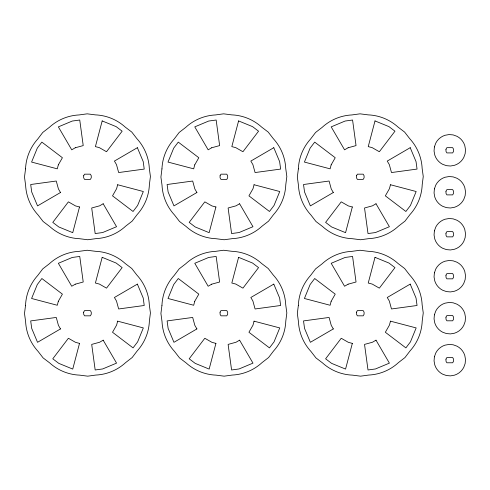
<?xml version="1.0" encoding="UTF-8"?>
<svg xmlns="http://www.w3.org/2000/svg" width="490" height="490" viewBox="0 0 490 490"><rect width="100%" height="100%" fill="white"/><g stroke="black" fill="none" stroke-linecap="round" stroke-linejoin="round"><path stroke-width="0.73" d="M434.397 146.933L434.054 151.024L434.783 155.067A15.741 15.741 0 0 0 442.556 164.273L446.421 165.663L450.512 166.012L454.561 165.283A15.741 15.741 0 0 0 463.761 157.511L465.157 153.646L465.5 149.554L464.771 145.506A15.741 15.741 0 0 0 456.999 136.306L453.134 134.909L449.042 134.566L444.994 135.289A15.741 15.741 0 0 0 435.794 143.062L434.397 146.933M434.397 188.901L434.054 192.999L434.783 197.041A15.741 15.741 0 0 0 442.556 206.247L446.421 207.638L450.512 207.987L454.561 207.258A15.741 15.741 0 0 0 463.761 199.485L465.157 195.62L465.5 191.523L464.771 187.48A15.741 15.741 0 0 0 456.999 178.274L453.134 176.884L449.042 176.541L444.994 177.264A15.741 15.741 0 0 0 435.794 185.036L434.397 188.901M434.397 230.876L434.054 234.973L434.783 239.016A15.741 15.741 0 0 0 442.556 248.222L446.421 249.612L450.512 249.955L454.561 249.232A15.741 15.741 0 0 0 463.761 241.46L465.157 237.595L465.5 233.497L464.771 229.455A15.741 15.741 0 0 0 456.999 220.249L453.134 218.859L449.042 218.509L444.994 219.238A15.741 15.741 0 0 0 435.794 227.011L434.397 230.876M434.397 272.85L434.054 276.948L434.783 280.99A15.741 15.741 0 0 0 442.556 290.19L446.421 291.587L450.512 291.93L454.561 291.207A15.741 15.741 0 0 0 463.761 283.434L465.157 279.57L465.5 275.472L464.771 271.429A15.741 15.741 0 0 0 456.999 262.224L453.134 260.833L449.042 260.484L444.994 261.213A15.741 15.741 0 0 0 435.794 268.986L434.397 272.85M434.397 314.825L434.054 318.916L434.783 322.965A15.741 15.741 0 0 0 442.556 332.165L446.421 333.561L450.512 333.904L454.561 333.182A15.741 15.741 0 0 0 463.761 325.403L465.157 321.538L465.5 317.447L464.771 313.404A15.741 15.741 0 0 0 456.999 304.198L453.134 302.802L449.042 302.459L444.994 303.188A15.741 15.741 0 0 0 435.794 310.96L434.397 314.825M434.397 356.8L434.054 360.891L434.783 364.934A15.741 15.741 0 0 0 442.556 374.14L446.421 375.536L450.512 375.879L454.561 375.15A15.741 15.741 0 0 0 463.761 367.377L465.157 363.513L465.5 359.421L464.771 355.373A15.741 15.741 0 0 0 456.999 346.173L453.134 344.776L449.042 344.433L444.994 345.162A15.741 15.741 0 0 0 435.794 352.935L434.397 356.8M25.541 168.903L24.5 177.055L25.609 185.202A47.267 47.267 0 0 0 38.098 215L43.126 221.498L49.668 226.472A47.267 47.267 0 0 0 79.57 238.716L87.722 239.751L95.869 238.648A47.267 47.267 0 0 0 125.667 226.153L132.165 221.125L137.139 214.583A47.267 47.267 0 0 0 149.383 184.681L150.418 176.529L149.315 168.389A47.267 47.267 0 0 0 136.82 138.584L131.792 132.086L125.25 127.112A47.267 47.267 0 0 0 95.348 114.874L87.196 113.833L79.055 114.942A47.267 47.267 0 0 0 49.251 127.431L42.753 132.459L37.779 139.001A47.267 47.267 0 0 0 25.541 168.903M25.541 305.319L24.5 313.471L25.609 321.612A47.267 47.267 0 0 0 38.098 351.416L43.126 357.914L49.668 362.888A47.267 47.267 0 0 0 79.57 375.126L87.722 376.167L95.869 375.058A47.267 47.267 0 0 0 125.667 362.569L132.165 357.541L137.139 350.999A47.267 47.267 0 0 0 149.383 321.097L150.418 312.945L149.315 304.798A47.267 47.267 0 0 0 136.82 275L131.792 268.502L125.25 263.528A47.267 47.267 0 0 0 95.348 251.284L87.196 250.249L79.055 251.352A47.267 47.267 0 0 0 49.251 263.847L42.753 268.875L37.779 275.417A47.267 47.267 0 0 0 25.541 305.319M161.951 168.903L160.916 177.055L162.018 185.202A47.267 47.267 0 0 0 174.514 215L179.542 221.498L186.084 226.472A47.267 47.267 0 0 0 215.986 238.716L224.138 239.751L232.278 238.648A47.267 47.267 0 0 0 262.083 226.153L268.581 221.125L273.555 214.583A47.267 47.267 0 0 0 285.793 184.681L286.834 176.529L285.725 168.389A47.267 47.267 0 0 0 273.236 138.584L268.208 132.086L261.666 127.112A47.267 47.267 0 0 0 231.764 114.874L223.612 113.833L215.465 114.942A47.267 47.267 0 0 0 185.667 127.431L179.168 132.459L174.195 139.001A47.267 47.267 0 0 0 161.951 168.903M161.951 305.319L160.916 313.471L162.018 321.612A47.267 47.267 0 0 0 174.514 351.416L179.542 357.914L186.084 362.888A47.267 47.267 0 0 0 215.986 375.126L224.138 376.167L232.278 375.058A47.267 47.267 0 0 0 262.083 362.569L268.581 357.541L273.555 350.999A47.267 47.267 0 0 0 285.793 321.097L286.834 312.945L285.725 304.798A47.267 47.267 0 0 0 273.236 275L268.208 268.502L261.666 263.528A47.267 47.267 0 0 0 231.764 251.284L223.612 250.249L215.465 251.352A47.267 47.267 0 0 0 185.667 263.847L179.168 268.875L174.195 275.417A47.267 47.267 0 0 0 161.951 305.319M298.367 168.903L297.326 177.055L298.435 185.202A47.267 47.267 0 0 0 310.923 215L315.958 221.498L322.494 226.472A47.267 47.267 0 0 0 352.402 238.716L360.554 239.751L368.694 238.648A47.267 47.267 0 0 0 398.493 226.153L404.991 221.125L409.971 214.583A47.267 47.267 0 0 0 422.209 184.681L423.25 176.529L422.141 168.389A47.267 47.267 0 0 0 409.652 138.584L404.624 132.086L398.082 127.112A47.267 47.267 0 0 0 368.174 114.874L360.027 113.833L351.881 114.942A47.267 47.267 0 0 0 322.083 127.431L315.585 132.459L310.605 139.001A47.267 47.267 0 0 0 298.367 168.903M298.367 305.319L297.326 313.471L298.435 321.612A47.267 47.267 0 0 0 310.923 351.416L315.958 357.914L322.494 362.888A47.267 47.267 0 0 0 352.402 375.126L360.554 376.167L368.694 375.058A47.267 47.267 0 0 0 398.493 362.569L404.991 357.541L409.971 350.999A47.267 47.267 0 0 0 422.209 321.097L423.25 312.945L422.141 304.798A47.267 47.267 0 0 0 409.652 275L404.624 268.502L398.082 263.528A47.267 47.267 0 0 0 368.174 251.284L360.027 250.249L351.881 251.352A47.267 47.267 0 0 0 322.083 263.847L315.585 268.875L310.605 275.417A47.267 47.267 0 0 0 298.367 305.319M83.661 175.775L83.661 177.809L84.556 179.414L90.362 179.414L91.263 177.809L91.263 175.775L90.362 174.171L84.556 174.171L83.661 175.775M83.661 312.191L83.661 314.225L84.556 315.829L90.362 315.829L91.263 314.225L91.263 312.191L90.362 310.587L84.556 310.587L83.661 312.191M220.071 175.775L220.071 177.809L220.972 179.414L226.778 179.414L227.672 177.809L227.672 175.775L226.778 174.171L220.972 174.171L220.071 175.775M220.071 312.191L220.071 314.225L220.972 315.829L226.778 315.829L227.672 314.225L227.672 312.191L226.778 310.587L220.972 310.587L220.071 312.191M356.487 175.775L356.487 177.809L357.382 179.414L363.194 179.414L364.088 177.809L364.088 175.775L363.194 174.171L357.382 174.171L356.487 175.775M356.487 312.191L356.487 314.225L357.382 315.829L363.194 315.829L364.088 314.225L364.088 312.191L363.194 310.587L357.382 310.587L356.487 312.191M445.974 149.272L445.974 151.306L446.874 152.911L452.68 152.911L453.581 151.306L453.581 149.272L452.68 147.662L446.874 147.662L445.974 149.272M445.974 191.241L445.974 193.281L446.874 194.885L452.68 194.885L453.581 193.281L453.581 191.241L452.68 189.636L446.874 189.636L445.974 191.241M445.974 233.216L445.974 235.255L446.874 236.86L452.68 236.86L453.581 235.255L453.581 233.216L452.68 231.611L446.874 231.611L445.974 233.216M445.974 275.19L445.974 277.23L446.874 278.835L452.68 278.835L453.581 277.23L453.581 275.19L452.68 273.585L446.874 273.585L445.974 275.19M445.974 317.165L445.974 319.198L446.874 320.803L452.68 320.803L453.581 319.198L453.581 317.165L452.68 315.56L446.874 315.56L445.974 317.165M445.974 359.139L445.974 361.173L446.874 362.778L452.68 362.778L453.581 361.173L453.581 359.139L452.68 357.535L446.874 357.535L445.974 359.139M58.328 164.867L57.281 168.842L31.587 162.074L37.301 148.115L41.864 142.112L62.408 157.731L58.328 164.867M79.509 206.976L72.741 232.67L58.782 226.956L52.779 222.387L68.398 201.849L75.534 205.929L79.509 206.976M102.183 120.92L95.409 146.614L99.384 147.662L106.52 151.741L122.145 131.197L116.142 126.634L102.183 120.92M58.328 301.283L57.281 305.258L31.587 298.483L37.301 284.525L41.864 278.522L62.408 294.147L58.328 301.283M117.643 184.742L116.596 188.717L112.516 195.853L133.053 211.478L137.623 205.475L143.337 191.517L117.643 184.742M79.509 343.386L72.741 369.08L58.782 363.366L52.779 358.803L68.398 338.259L75.534 342.339L79.509 343.386M102.183 257.33L95.409 283.024L99.384 284.071L106.52 288.151L122.145 267.614L116.142 263.044L102.183 257.33M117.643 321.158L116.596 325.133L112.516 332.269L133.053 347.888L137.623 341.885L143.337 327.926L117.643 321.158M194.738 164.867L193.691 168.842L168.003 162.074L173.711 148.115L178.28 142.112L198.818 157.731L194.738 164.867M215.925 206.976L209.15 232.67L195.192 226.956L189.189 222.387L204.814 201.849L211.95 205.929L215.925 206.976M238.593 120.92L231.825 146.614L235.8 147.662L242.936 151.741L258.555 131.197L252.552 126.634L238.593 120.92M194.738 301.283L193.691 305.258L168.003 298.483L173.711 284.525L178.28 278.522L198.818 294.147L194.738 301.283M254.053 184.742L253.005 188.717L248.926 195.853L269.469 211.478L274.033 205.475L279.747 191.517L254.053 184.742M215.925 343.386L209.15 369.08L195.192 363.366L189.189 358.803L204.814 338.259L211.95 342.339L215.925 343.386M238.593 257.33L231.825 283.024L235.8 284.071L242.936 288.151L258.555 267.614L252.552 263.044L238.593 257.33M254.053 321.158L253.005 325.133L248.926 332.269L269.469 347.888L274.033 341.885L279.747 327.926L254.053 321.158M331.154 164.867L330.107 168.842L304.413 162.074L310.127 148.115L314.696 142.112L335.234 157.731L331.154 164.867M352.335 206.976L345.566 232.67L331.608 226.956L325.605 222.387L341.23 201.849L348.365 205.929L352.335 206.976M375.009 120.92L368.241 146.614L372.216 147.662L379.346 151.741L394.971 131.197L388.968 126.634L375.009 120.92M331.154 301.283L330.107 305.258L304.413 298.483L310.127 284.525L314.696 278.522L335.234 294.147L331.154 301.283M390.469 184.742L389.421 188.717L385.342 195.853L405.885 211.478L410.449 205.475L416.163 191.517L390.469 184.742M352.335 343.386L345.566 369.08L331.608 363.366L325.605 358.803L341.23 338.259L348.365 342.339L352.335 343.386M375.009 257.33L368.241 283.024L372.216 284.071L379.346 288.151L394.971 267.614L388.968 263.044L375.009 257.33M390.469 321.158L389.421 325.133L385.342 332.269L405.885 347.888L410.449 341.885L416.163 327.926L390.469 321.158M75.289 147.76L71.742 149.83L58.359 126.873L72.269 121.042L79.748 120.026L83.22 145.597L75.289 147.76M60.497 192.509L37.54 205.892L31.709 191.982L30.692 184.51L56.264 181.031L58.426 188.962L60.497 192.509M137.378 147.692L114.421 161.075L116.491 164.622L118.654 172.554L144.225 169.081L143.209 161.602L137.378 147.692M103.176 203.754L99.629 205.825L91.697 207.987L95.176 233.559L102.649 232.542L116.559 226.711L103.176 203.754M211.704 147.76L208.158 149.83L194.775 126.873L208.685 121.042L216.157 120.026L219.636 145.597L211.704 147.76M196.913 192.509L173.956 205.892L168.125 191.982L167.108 184.51L192.68 181.031L194.842 188.962L196.913 192.509M273.794 147.692L250.837 161.075L252.907 164.622L255.07 172.554L280.641 169.081L279.625 161.602L273.794 147.692M75.289 284.175L71.742 286.246L58.359 263.289L72.269 257.458L79.748 256.442L83.22 282.013L75.289 284.175M239.592 203.754L236.045 205.825L228.113 207.987L231.586 233.559L239.065 232.542L252.975 226.711L239.592 203.754M348.121 147.76L344.568 149.83L331.191 126.873L345.101 121.042L352.573 120.026L356.046 145.597L348.121 147.76M60.497 328.925L37.54 342.308L31.709 328.398L30.692 320.919L56.264 317.447L58.426 325.378L60.497 328.925M137.378 284.108L114.421 297.491L116.491 301.038L118.654 308.97L144.225 305.49L143.209 298.018L137.378 284.108M333.323 192.509L310.372 205.892L304.541 191.982L303.524 184.51L329.096 181.031L331.252 188.962L333.323 192.509M410.21 147.692L387.253 161.075L389.323 164.622L391.479 172.554L417.051 169.081L416.035 161.602L410.21 147.692M103.176 340.17L99.629 342.24L91.697 344.403L95.176 369.974L102.649 368.958L116.559 363.127L103.176 340.17M211.704 284.175L208.158 286.246L194.775 263.289L208.685 257.458L216.157 256.442L219.636 282.013L211.704 284.175M376.008 203.754L372.455 205.825L364.529 207.987L368.002 233.559L375.475 232.542L389.391 226.711L376.008 203.754M196.913 328.925L173.956 342.308L168.125 328.398L167.108 320.919L192.68 317.447L194.842 325.378L196.913 328.925M273.794 284.108L250.837 297.491L252.907 301.038L255.07 308.97L280.641 305.49L279.625 298.018L273.794 284.108M239.592 340.17L236.045 342.24L228.113 344.403L231.586 369.974L239.065 368.958L252.975 363.127L239.592 340.17M348.121 284.175L344.568 286.246L331.191 263.289L345.101 257.458L352.573 256.442L356.046 282.013L348.121 284.175M333.323 328.925L310.372 342.308L304.541 328.398L303.524 320.919L329.096 317.447L331.252 325.378L333.323 328.925M410.21 284.108L387.253 297.491L389.323 301.038L391.479 308.97L417.051 305.49L416.035 298.018L410.21 284.108M376.008 340.17L372.455 342.24L364.529 344.403L368.002 369.974L375.475 368.958L389.391 363.127L376.008 340.17"/></g></svg>
